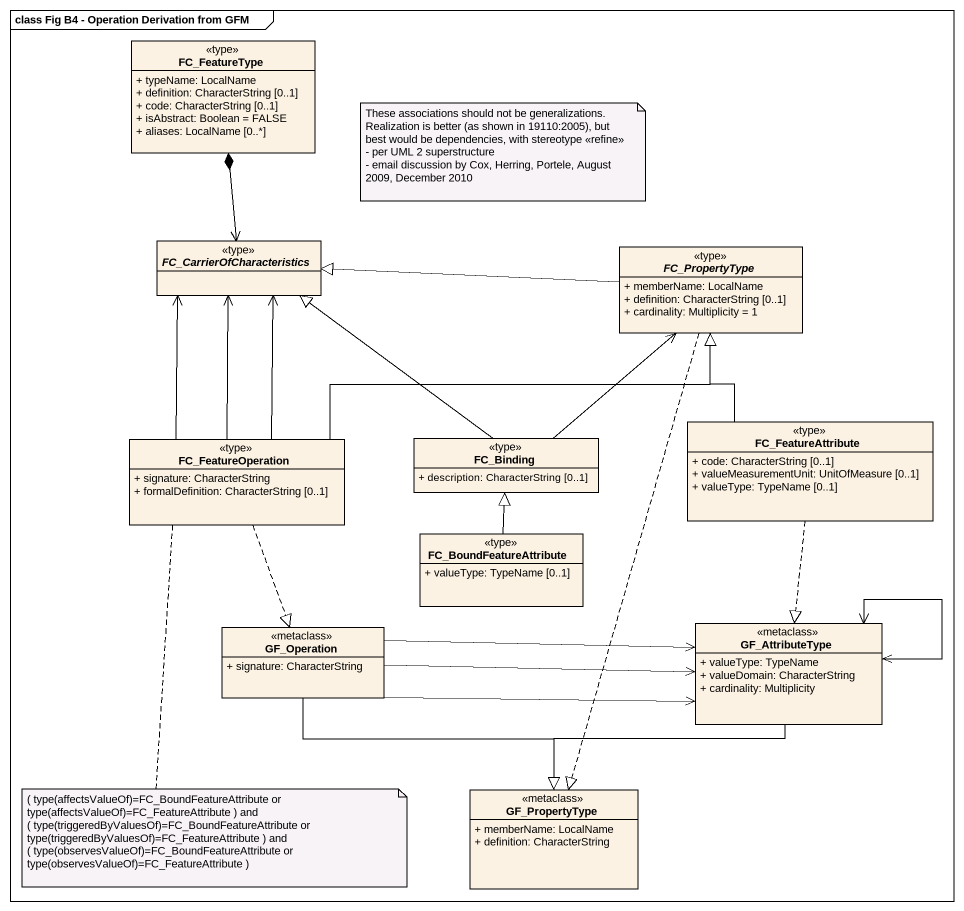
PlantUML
@startuml
mainframe class Fig B4 - Operation Derivation from GFM
hide circle
hide empty members
skinparam classAttributeIconSize 0
class FC_FeatureType <<type>> {
  + typeName: LocalName
  + definition: CharacterString [0..1]
  + code: CharacterString [0..1]
  + isAbstract: Boolean = FALSE
  + aliases: LocalName [0..*]
}
abstract class FC_CarrierOfCharacteristics <<type>>
abstract class FC_PropertyType <<type>> {
  + memberName: LocalName
  + definition: CharacterString [0..1]
  + cardinality: Multiplicity = 1
}
class FC_FeatureOperation <<type>> {
  + signature: CharacterString
  + formalDefinition: CharacterString [0..1]
}
class FC_Binding <<type>> {
  + description: CharacterString [0..1]
}
class FC_FeatureAttribute <<type>> {
  + code: CharacterString [0..1]
  + valueMeasurementUnit: UnitOfMeasure [0..1]
  + valueType: TypeName [0..1]
}
class FC_BoundFeatureAttribute <<type>> {
  + valueType: TypeName [0..1]
}
class GF_Operation <<metaclass>> {
  + signature: CharacterString
}
class GF_AttributeType <<metaclass>> {
  + valueType: TypeName
  + valueDomain: CharacterString
  + cardinality: Multiplicity
}
class GF_PropertyType <<metaclass>> {
  + memberName: LocalName
  + definition: CharacterString
}
FC_FeatureType *--> FC_CarrierOfCharacteristics
FC_PropertyType -left-|> FC_CarrierOfCharacteristics
FC_PropertyType ..|> GF_PropertyType
FC_FeatureOperation -up-> FC_CarrierOfCharacteristics
FC_FeatureOperation -up-> FC_CarrierOfCharacteristics
FC_FeatureOperation -up-> FC_CarrierOfCharacteristics
FC_FeatureOperation -right-|> FC_PropertyType
FC_FeatureOperation ..|> GF_Operation
FC_Binding -up-|> FC_CarrierOfCharacteristics
FC_Binding -up-> FC_PropertyType
FC_FeatureAttribute -up-|> FC_PropertyType
FC_FeatureAttribute ..|> GF_AttributeType
FC_BoundFeatureAttribute -up-|> FC_Binding
GF_Operation -right-> GF_AttributeType
GF_Operation -right-> GF_AttributeType
GF_Operation -right-> GF_AttributeType
GF_Operation --|> GF_PropertyType
GF_AttributeType <--> GF_AttributeType
GF_AttributeType --|> GF_PropertyType
note as N1
  These associations should not be generalizations. Realization is better (as shown in 19110:2005), but best would be dependencies, with stereotype <<refine>>
  - per UML 2 superstructure
  - email discussion by Cox, Herring, Portele, August 2009, December 2010
end note
note bottom of FC_FeatureOperation
  ( type(affectsValueOf)=FC_BoundFeatureAttribute or type(affectsValueOf)=FC_FeatureAttribute ) and
  ( type(triggeredByValuesOf)=FC_BoundFeatureAttribute or type(triggeredByValuesOf)=FC_FeatureAttribute ) and
  ( type(observesValueOf)=FC_BoundFeatureAttribute or type(observesValueOf)=FC_FeatureAttribute )
end note
@enduml
